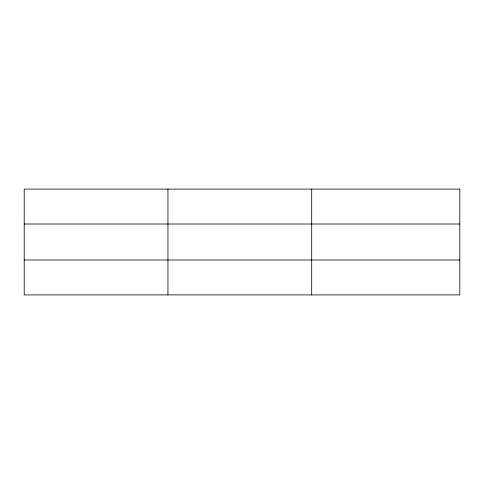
<?xml version="1.0" encoding="UTF-8"?>
<svg xmlns="http://www.w3.org/2000/svg" width="484" height="484" viewBox="0 0 484 484"><rect width="100%" height="100%" fill="white"/><g stroke="black" fill="none" stroke-linecap="round" stroke-linejoin="round"><path stroke-width="0.73" d="M167.948 294.907L167.948 189.093M311.696 294.907L311.696 189.093M24.2 224.013L459.8 224.013M24.2 259.987L459.8 259.987M459.8 189.093L459.8 294.907L24.2 294.907L24.2 189.093L459.8 189.093"/></g></svg>
